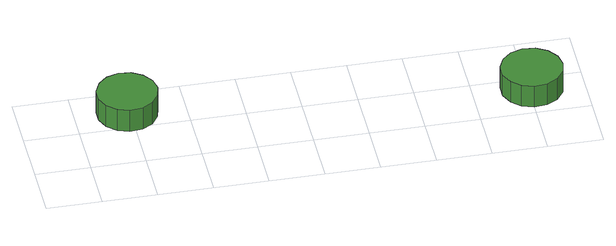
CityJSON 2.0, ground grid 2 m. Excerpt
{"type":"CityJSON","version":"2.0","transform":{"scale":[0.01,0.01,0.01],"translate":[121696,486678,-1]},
"CityObjects":{
"tree1":{"type":"SolitaryVegetationObject","attributes":{"function":"something"},"geometry":[{"type":"MultiSurface","lod":"1","boundaries":[[[0,1,2,3,4,5,6,7,8,9,10,11,12,13,14]],[[15,16,17,18,19,20,21,22,23,24,25,26,27,28,29]],[[0,29,28,1]],[[1,28,27,2]],[[2,27,26,3]],[[3,26,25,4]],[[4,25,24,5]],[[5,24,23,6]],[[6,23,22,7]],[[7,22,21,8]],[[8,21,20,9]],[[9,20,19,10]],[[10,19,18,11]],[[11,18,17,12]],[[12,17,16,13]],[[13,16,15,14]],[[14,15,29,0]]]}]},
"tree2":{"type":"SolitaryVegetationObject","attributes":{"function":"something"}},
"tree3":{"type":"SolitaryVegetationObject","attributes":{"function":"something"}},
"tree4":{"type":"SolitaryVegetationObject","attributes":{"function":"something"},"geometry":[{"type":"MultiSurface","lod":"1","boundaries":[[[30,31,32,33,34,35,36,37,38,39,40,41,42,43,44]],[[45,46,47,48,49,50,51,52,53,54,55,56,57,58,59]],[[30,59,58,31]],[[31,58,57,32]],[[32,57,56,33]],[[33,56,55,34]],[[34,55,54,35]],[[35,54,53,36]],[[36,53,52,37]],[[37,52,51,38]],[[38,51,50,39]],[[39,50,49,40]],[[40,49,48,41]],[[41,48,47,42]],[[42,47,46,43]],[[43,46,45,44]],[[44,45,59,30]]]}]}
},
"vertices":[
[299,288,173],[289,332,173],[262,369,173],[223,392,173],[177,397,173],[134,383,173],[100,352,173],[81,310,173],[81,265,173],[100,223,173],[134,192,173],[177,178,173],[223,183,173],[262,206,173],[289,243,173],[289,243,79],[262,206,79],[223,183,79],[177,178,79],[134,192,79],[100,223,79],[81,265,79],[81,310,79],[100,352,79],[134,383,79],[177,397,79],[223,392,79],[262,369,79],[289,332,79],[299,288,79],
[1723,144,170],[1714,190,170],[1686,228,170],[1646,251,170],[1599,256,170],[1555,241,170],[1521,210,170],[1502,168,170],[1502,121,170],[1521,79,170],[1555,47,170],[1599,33,170],[1646,38,170],[1686,61,170],[1714,99,170],[1714,99,79],[1686,61,79],[1646,38,79],[1599,33,79],[1555,47,79],[1521,79,79],[1502,121,79],[1502,168,79],[1521,210,79],[1555,241,79],[1599,256,79],[1646,251,79],[1686,228,79],[1714,190,79],[1723,144,79]
]}
